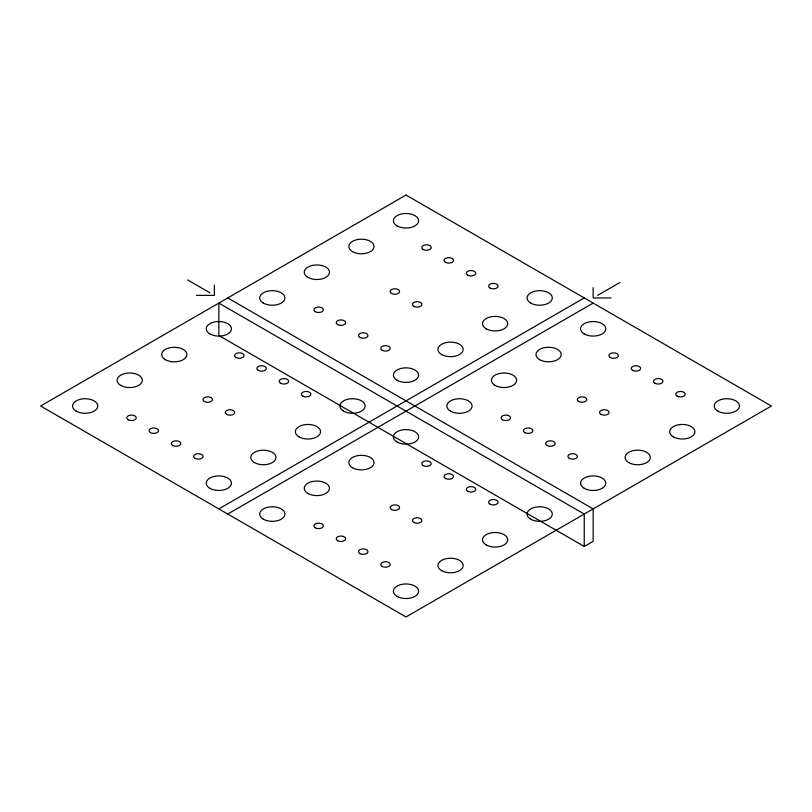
<?xml version="1.0" encoding="UTF-8"?>
<svg xmlns="http://www.w3.org/2000/svg" width="812" height="812" viewBox="0 0 812 812"><rect width="100%" height="100%" fill="white"/><g stroke="black" fill="none" stroke-linecap="round" stroke-linejoin="round"><path stroke-width="1.22" d="M218.844 508.911L584.244 297.943M597.612 295.375L619.891 282.515M227.756 514.057L593.156 303.089M584.244 546.466L584.244 514.057L218.844 303.089L218.844 335.508L584.244 546.466L593.156 541.32L593.156 508.911L227.756 297.943M196.565 295.375L214.388 295.375L214.388 285.083M610.979 297.943L593.156 297.943L593.156 287.651M187.653 279.937L209.932 292.797M406 195.042L40.6 406L406 616.958L771.4 406L406 195.042M397.088 442.022A12.606 7.278 0 0 0 418.17 438.754A12.606 7.278 0 0 0 402.742 429.842A12.606 7.278 0 0 0 397.088 442.022M343.618 411.146A12.606 7.278 0 0 0 364.7 407.888A12.606 7.278 0 0 0 349.262 398.976A12.606 7.278 0 0 0 343.618 411.146M263.403 519.203A12.606 7.278 0 0 0 284.494 515.935A12.606 7.278 0 0 0 269.056 507.023A12.606 7.278 0 0 0 263.403 519.203M530.774 519.203A12.606 7.278 0 0 0 551.856 515.935A12.606 7.278 0 0 0 536.417 507.023A12.606 7.278 0 0 0 530.774 519.203M489.981 288.047A4.74 2.74 0 0 0 497.908 286.829A4.74 2.74 0 0 0 492.102 283.469A4.74 2.74 0 0 0 489.981 288.047M467.702 275.187A4.74 2.74 0 0 0 475.629 273.959A4.74 2.74 0 0 0 469.823 270.609A4.74 2.74 0 0 0 467.702 275.187M445.423 262.327A4.74 2.74 0 0 0 453.35 261.099A4.74 2.74 0 0 0 447.544 257.749A4.74 2.74 0 0 0 445.423 262.327M391.506 293.447A4.74 2.74 0 0 0 399.433 292.218A4.74 2.74 0 0 0 393.637 288.869A4.74 2.74 0 0 0 391.506 293.447M423.143 249.457A4.74 2.74 0 0 0 431.07 248.239A4.74 2.74 0 0 0 425.265 244.879A4.74 2.74 0 0 0 423.143 249.457M382.158 350.307A4.74 2.74 0 0 0 390.085 349.079A4.74 2.74 0 0 0 384.279 345.729A4.74 2.74 0 0 0 382.158 350.307M359.878 337.437A4.74 2.74 0 0 0 367.806 336.209A4.74 2.74 0 0 0 362 332.859A4.74 2.74 0 0 0 359.878 337.437M413.785 306.317A4.74 2.74 0 0 0 421.722 305.089A4.74 2.74 0 0 0 415.917 301.739A4.74 2.74 0 0 0 413.785 306.317M337.599 324.577A4.74 2.74 0 0 0 345.526 323.349A4.74 2.74 0 0 0 339.72 319.999A4.74 2.74 0 0 0 337.599 324.577M315.32 311.707A4.74 2.74 0 0 0 323.247 310.488A4.74 2.74 0 0 0 317.441 307.139A4.74 2.74 0 0 0 315.32 311.707M677.137 396.104A4.74 2.74 0 0 0 685.064 394.876A4.74 2.74 0 0 0 679.258 391.526A4.74 2.74 0 0 0 677.137 396.104M654.858 383.244A4.74 2.74 0 0 0 662.785 382.016A4.74 2.74 0 0 0 656.979 378.666A4.74 2.74 0 0 0 654.858 383.244M632.578 370.373A4.74 2.74 0 0 0 640.506 369.155A4.74 2.74 0 0 0 634.7 365.796A4.74 2.74 0 0 0 632.578 370.373M578.662 401.504A4.74 2.74 0 0 0 586.589 400.275A4.74 2.74 0 0 0 580.793 396.926A4.74 2.74 0 0 0 578.662 401.504M610.299 357.513A4.74 2.74 0 0 0 618.226 356.285A4.74 2.74 0 0 0 612.421 352.936A4.74 2.74 0 0 0 610.299 357.513M569.313 458.354A4.74 2.74 0 0 0 577.241 457.126A4.74 2.74 0 0 0 571.435 453.776A4.74 2.74 0 0 0 569.313 458.354M547.034 445.494A4.74 2.74 0 0 0 554.961 444.265A4.74 2.74 0 0 0 549.156 440.916A4.74 2.74 0 0 0 547.034 445.494M600.941 414.364A4.74 2.74 0 0 0 608.878 413.135A4.74 2.74 0 0 0 603.072 409.786A4.74 2.74 0 0 0 600.941 414.364M524.755 432.623A4.74 2.74 0 0 0 532.682 431.405A4.74 2.74 0 0 0 526.876 428.056A4.74 2.74 0 0 0 524.755 432.623M502.476 419.763A4.74 2.74 0 0 0 510.403 418.535A4.74 2.74 0 0 0 504.597 415.186A4.74 2.74 0 0 0 502.476 419.763M302.825 396.104A4.74 2.74 0 0 0 310.752 394.876A4.74 2.74 0 0 0 304.947 391.526A4.74 2.74 0 0 0 302.825 396.104M280.546 383.244A4.74 2.74 0 0 0 288.473 382.016A4.74 2.74 0 0 0 282.667 378.666A4.74 2.74 0 0 0 280.546 383.244M258.267 370.373A4.74 2.74 0 0 0 266.194 369.155A4.74 2.74 0 0 0 260.388 365.796A4.74 2.74 0 0 0 258.267 370.373M204.35 401.504A4.74 2.74 0 0 0 212.277 400.275A4.74 2.74 0 0 0 206.481 396.926A4.74 2.74 0 0 0 204.35 401.504M235.987 357.513A4.74 2.74 0 0 0 243.915 356.285A4.74 2.74 0 0 0 238.109 352.936A4.74 2.74 0 0 0 235.987 357.513M128.164 419.763A4.74 2.74 0 0 0 136.091 418.535A4.74 2.74 0 0 0 130.285 415.186A4.74 2.74 0 0 0 128.164 419.763M150.443 432.623A4.74 2.74 0 0 0 158.37 431.405A4.74 2.74 0 0 0 152.565 428.056A4.74 2.74 0 0 0 150.443 432.623M172.723 445.494A4.74 2.74 0 0 0 180.65 444.265A4.74 2.74 0 0 0 174.844 440.916A4.74 2.74 0 0 0 172.723 445.494M226.629 414.364A4.74 2.74 0 0 0 234.566 413.135A4.74 2.74 0 0 0 228.761 409.786A4.74 2.74 0 0 0 226.629 414.364M195.002 458.354A4.74 2.74 0 0 0 202.929 457.126A4.74 2.74 0 0 0 197.123 453.776A4.74 2.74 0 0 0 195.002 458.354M489.981 504.161A4.74 2.74 0 0 0 497.908 502.932A4.74 2.74 0 0 0 492.102 499.583A4.74 2.74 0 0 0 489.981 504.161M467.702 491.29A4.74 2.74 0 0 0 475.629 490.072A4.74 2.74 0 0 0 469.823 486.713A4.74 2.74 0 0 0 467.702 491.29M445.423 478.43A4.74 2.74 0 0 0 453.35 477.202A4.74 2.74 0 0 0 447.544 473.853A4.74 2.74 0 0 0 445.423 478.43M391.506 509.56A4.74 2.74 0 0 0 399.433 508.332A4.74 2.74 0 0 0 393.637 504.983A4.74 2.74 0 0 0 391.506 509.56M423.143 465.57A4.74 2.74 0 0 0 431.07 464.342A4.74 2.74 0 0 0 425.265 460.993A4.74 2.74 0 0 0 423.143 465.57M382.158 566.411A4.74 2.74 0 0 0 390.085 565.182A4.74 2.74 0 0 0 384.279 561.833A4.74 2.74 0 0 0 382.158 566.411M359.878 553.551A4.74 2.74 0 0 0 367.806 552.322A4.74 2.74 0 0 0 362 548.973A4.74 2.74 0 0 0 359.878 553.551M413.785 522.42A4.74 2.74 0 0 0 421.722 521.192A4.74 2.74 0 0 0 415.917 517.843A4.74 2.74 0 0 0 413.785 522.42M337.599 540.68A4.74 2.74 0 0 0 345.526 539.452A4.74 2.74 0 0 0 339.72 536.103A4.74 2.74 0 0 0 337.599 540.68M315.32 527.82A4.74 2.74 0 0 0 323.247 526.592A4.74 2.74 0 0 0 317.441 523.243A4.74 2.74 0 0 0 315.32 527.82M397.088 225.909A12.606 7.278 0 0 0 418.17 222.65A12.606 7.278 0 0 0 402.742 213.739A12.606 7.278 0 0 0 397.088 225.909M352.53 251.639A12.606 7.278 0 0 0 373.611 248.381A12.606 7.278 0 0 0 358.173 239.459A12.606 7.278 0 0 0 352.53 251.639M307.961 277.369A12.606 7.278 0 0 0 329.053 274.101A12.606 7.278 0 0 0 313.615 265.189A12.606 7.278 0 0 0 307.961 277.369M263.403 303.089A12.606 7.278 0 0 0 284.494 299.831A12.606 7.278 0 0 0 269.056 290.919A12.606 7.278 0 0 0 263.403 303.089M530.774 303.089A12.606 7.278 0 0 0 551.856 299.831A12.606 7.278 0 0 0 536.417 290.919A12.606 7.278 0 0 0 530.774 303.089M486.205 328.819A12.606 7.278 0 0 0 507.297 325.561A12.606 7.278 0 0 0 491.859 316.65A12.606 7.278 0 0 0 486.205 328.819M441.647 354.55A12.606 7.278 0 0 0 462.738 351.281A12.606 7.278 0 0 0 447.3 342.37A12.606 7.278 0 0 0 441.647 354.55M397.088 380.27A12.606 7.278 0 0 0 418.17 377.012A12.606 7.278 0 0 0 402.742 368.1A12.606 7.278 0 0 0 397.088 380.27M584.244 333.965A12.606 7.278 0 0 0 605.326 330.697A12.606 7.278 0 0 0 589.898 321.785A12.606 7.278 0 0 0 584.244 333.965M539.686 359.696A12.606 7.278 0 0 0 560.767 356.427A12.606 7.278 0 0 0 545.329 347.516A12.606 7.278 0 0 0 539.686 359.696M495.117 385.416A12.606 7.278 0 0 0 516.209 382.158A12.606 7.278 0 0 0 500.771 373.246A12.606 7.278 0 0 0 495.117 385.416M450.558 411.146A12.606 7.278 0 0 0 471.65 407.888A12.606 7.278 0 0 0 456.212 398.976A12.606 7.278 0 0 0 450.558 411.146M717.93 411.146A12.606 7.278 0 0 0 739.011 407.888A12.606 7.278 0 0 0 723.573 398.976A12.606 7.278 0 0 0 717.93 411.146M673.361 436.876A12.606 7.278 0 0 0 694.453 433.608A12.606 7.278 0 0 0 679.015 424.696A12.606 7.278 0 0 0 673.361 436.876M628.803 462.596A12.606 7.278 0 0 0 649.894 459.338A12.606 7.278 0 0 0 634.456 450.427A12.606 7.278 0 0 0 628.803 462.596M584.244 488.327A12.606 7.278 0 0 0 605.326 485.068A12.606 7.278 0 0 0 589.898 476.157A12.606 7.278 0 0 0 584.244 488.327M209.932 333.965A12.606 7.278 0 0 0 231.014 330.697A12.606 7.278 0 0 0 215.586 321.785A12.606 7.278 0 0 0 209.932 333.965M165.374 359.696A12.606 7.278 0 0 0 186.455 356.427A12.606 7.278 0 0 0 171.017 347.516A12.606 7.278 0 0 0 165.374 359.696M120.805 385.416A12.606 7.278 0 0 0 141.897 382.158A12.606 7.278 0 0 0 126.459 373.246A12.606 7.278 0 0 0 120.805 385.416M76.247 411.146A12.606 7.278 0 0 0 97.338 407.888A12.606 7.278 0 0 0 81.9 398.976A12.606 7.278 0 0 0 76.247 411.146M299.049 436.876A12.606 7.278 0 0 0 320.141 433.608A12.606 7.278 0 0 0 304.703 424.696A12.606 7.278 0 0 0 299.049 436.876M254.491 462.596A12.606 7.278 0 0 0 275.583 459.338A12.606 7.278 0 0 0 260.144 450.427A12.606 7.278 0 0 0 254.491 462.596M209.932 488.327A12.606 7.278 0 0 0 231.014 485.068A12.606 7.278 0 0 0 215.586 476.157A12.606 7.278 0 0 0 209.932 488.327M352.53 467.742A12.606 7.278 0 0 0 373.611 464.484A12.606 7.278 0 0 0 358.173 455.573A12.606 7.278 0 0 0 352.53 467.742M307.961 493.473A12.606 7.278 0 0 0 329.053 490.215A12.606 7.278 0 0 0 313.615 481.303A12.606 7.278 0 0 0 307.961 493.473M486.205 544.923A12.606 7.278 0 0 0 507.297 541.665A12.606 7.278 0 0 0 491.859 532.753A12.606 7.278 0 0 0 486.205 544.923M441.647 570.653A12.606 7.278 0 0 0 462.738 567.395A12.606 7.278 0 0 0 447.3 558.483A12.606 7.278 0 0 0 441.647 570.653M397.088 596.384A12.606 7.278 0 0 0 418.17 593.115A12.606 7.278 0 0 0 402.742 584.204A12.606 7.278 0 0 0 397.088 596.384"/></g></svg>
